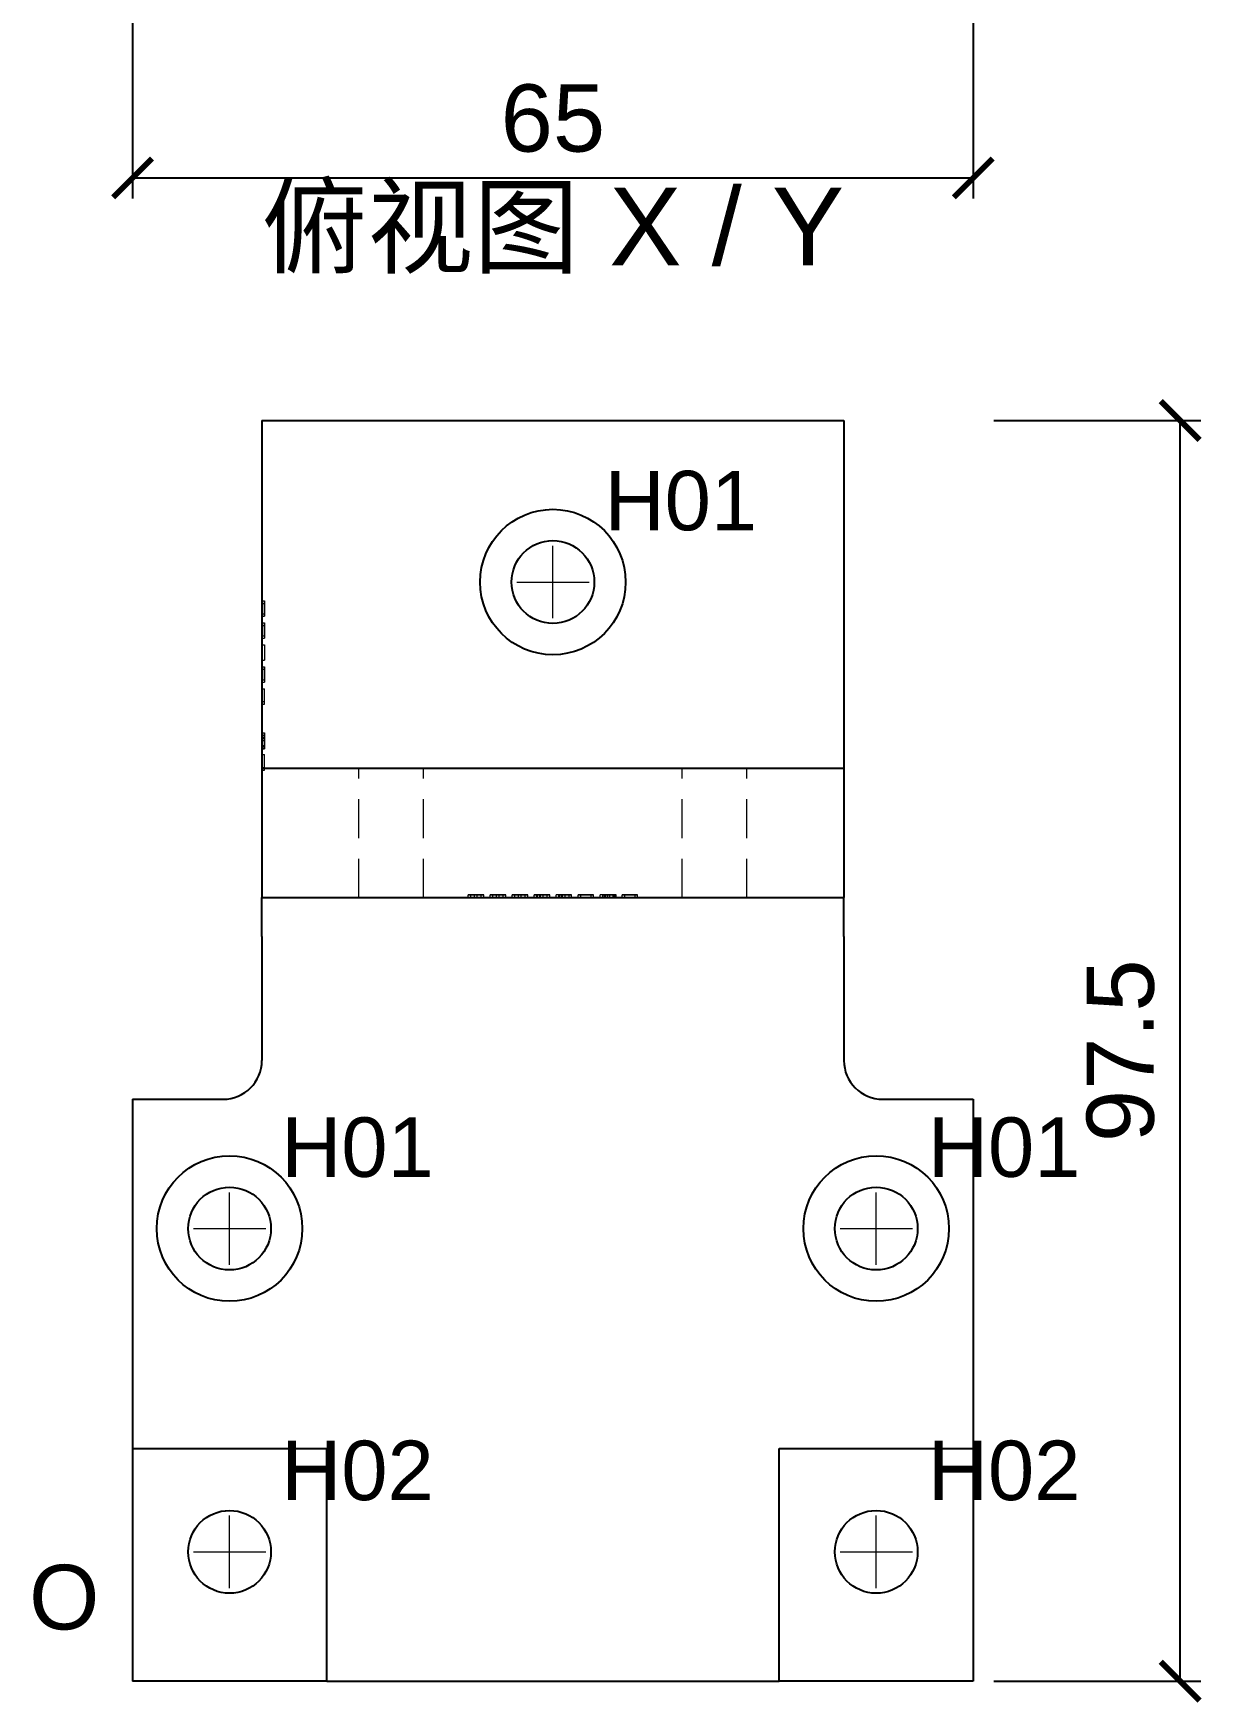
# Model space of a CAD drawing. Header units: millimetres. Extents: x 40 to 1358, y 134 to 546.
# Drawn here: x 281.8 to 372.2, y 133.6 to 262.7 of the extents above; entities that cross this region are included whole.
import ezdxf
from ezdxf.enums import TextEntityAlignment as Align

# ---------------------------------------------------------------- set-up
doc = ezdxf.new("R2010")
doc.units = ezdxf.units.MM
doc.linetypes.add('WP_HIDDEN', pattern=[2.3, 1.5, -0.8])
for name, color, linetype, lineweight in [('ANNOTATIONS', 7, 'CONTINUOUS', 18), ('DIMENSIONS', 7, 'CONTINUOUS', 18), ('HIDDEN', 7, 'WP_HIDDEN', 13), ('VISIBLE', 7, 'CONTINUOUS', 25)]:
    doc.layers.add(name, color=color, linetype=linetype, lineweight=lineweight)
doc.styles.add('CJK', font='Arial Unicode.ttf')
doc.styles.add('OpenSansCondensed-Light', font='OpenSansCondensed-Light.ttf')
doc.dimstyles.new('EZDXF', dxfattribs={"dimtxt": 0.25, "dimasz": 0.175, "dimexe": 0.375, "dimexo": 0.125, "dimgap": 0.1, "dimtad": 1, "dimlfac": 100, "dimzin": 12, "dimdsep": 46, "dimtxsty": 'OpenSansCondensed-Light', "dimblk": 'ARCHTICK', "dimcen": 2.5, "dimazin": 3, "dimtfac": 0.5, "dimtmove": 2, "dimatfit": 3})

# ---------------------------------------------------------------- blocks, each defined once
blk = doc.blocks.new('_ARCHTICK')
at = {"color": 0, "linetype": 'BYBLOCK', "const_width": 0.15}
blk.add_lwpolyline([(-0.5, -0.5), (0.5, 0.5)], dxfattribs=at)

msp = doc.modelspace()

# ---------------------------------------------------------------- linework, layer by layer
at = {"layer": 'ANNOTATIONS'}
for p, q in [((322, 217.45), (322, 223.05)), ((319.2, 220.25), (324.8, 220.25)), ((297, 167.45), (297, 173.05)), ((347, 167.45), (347, 173.05)), ((294.2, 170.25), (299.8, 170.25)), ((344.2, 170.25), (349.8, 170.25)), ((297, 142.45), (297, 148.05)), ((347, 142.45), (347, 148.05)), ((294.2, 145.25), (299.8, 145.25)), ((344.2, 145.25), (349.8, 145.25))]:
    msp.add_line(p, q, dxfattribs=at)
at = {"layer": 'HIDDEN', "ltscale": 2}
for p, q in [((299.5, 232.75), (299.5, 183.25)), ((344.5, 183.25), (344.5, 232.75)), ((299.5, 217.6), (299.5, 218.8)), ((299.5, 217.8), (299.5, 218.8)), ((299.5, 218.8), (299.7, 218.8)), ((299.5, 218.6), (299.5, 217.6)), ((299.5, 218.6), (299.7, 218.6)), ((299.7, 218.8), (299.7, 217.6)), ((299.7, 217.8), (299.7, 218.8)), ((299.7, 217.6), (299.7, 218.6)), ((299.5, 217.8), (299.7, 217.8)), ((299.5, 217.6), (299.7, 217.6)), ((299.5, 217.1), (299.5, 215.9)), ((299.5, 217.1), (299.5, 216.1)), ((299.5, 217.1), (299.7, 217.1)), ((299.5, 215.9), (299.5, 216.9)), ((299.5, 216.9), (299.7, 216.9)), ((299.7, 217.1), (299.7, 215.9)), ((299.7, 216.1), (299.7, 217.1)), ((299.7, 216.9), (299.7, 215.9)), ((299.5, 216.1), (299.7, 216.1)), ((299.5, 215.9), (299.7, 215.9)), ((299.5, 215.4), (299.5, 214.2)), ((299.5, 215.4), (299.7, 215.4)), ((299.7, 215.4), (299.7, 214.2)), ((299.5, 214.2), (299.7, 214.2)), ((299.5, 213.7), (299.5, 212.5)), ((299.5, 213.7), (299.5, 212.7)), ((299.5, 213.7), (299.7, 213.7)), ((299.5, 212.5), (299.5, 213.5)), ((299.5, 213.5), (299.7, 213.5)), ((299.7, 213.7), (299.7, 212.5)), ((299.7, 212.7), (299.7, 213.7)), ((299.7, 213.5), (299.7, 212.5)), ((299.5, 212.7), (299.7, 212.7)), ((299.5, 212.5), (299.7, 212.5)), ((299.5, 210.8), (299.5, 212)), ((299.5, 211), (299.5, 212)), ((299.5, 212), (299.7, 212)), ((299.7, 210.8), (299.7, 212)), ((299.7, 211), (299.7, 212)), ((299.5, 211), (299.7, 211)), ((299.5, 210.8), (299.7, 210.8)), ((299.5, 207.4), (299.5, 208.6)), ((299.5, 208.6), (299.5, 208.4)), ((299.5, 208.6), (299.7, 208.6)), ((299.5, 208.4), (299.5, 208.25207)), ((299.5, 208.4), (299.7, 208.4)), ((299.5, 208.4), (299.5, 207.6)), ((299.5, 208.23152), (299.5, 208.4)), ((299.5, 208.25207), (299.5, 207.52458)), ((299.5, 208.25207), (299.7, 208.25207)), ((299.5, 208.23152), (299.7, 208.23152)), ((299.5, 208.17542), (299.5, 208.23152)), ((299.5, 208.14793), (299.5, 208.17542)), ((299.5, 208.17542), (299.7, 208.17542)), ((299.5, 208.14793), (299.7, 208.14793)), ((299.5, 207.6), (299.5, 208.14793)), ((299.5, 208.00793), (299.5, 207.36073)), ((299.5, 208.00793), (299.5, 207.4)), ((299.5, 208.00793), (299.7, 208.00793)), ((299.7, 208.6), (299.7, 207.4)), ((299.7, 208.4), (299.7, 208.6)), ((299.7, 208.25207), (299.7, 208.4)), ((299.7, 207.6), (299.7, 208.4)), ((299.7, 208.4), (299.7, 208.23152)), ((299.7, 207.52458), (299.7, 208.25207)), ((299.7, 208.23152), (299.7, 208.17542)), ((299.7, 208.17542), (299.7, 208.14793)), ((299.7, 208.14793), (299.7, 207.6)), ((299.7, 208.00793), (299.7, 207.36073)), ((299.7, 207.4), (299.7, 208.00793)), ((299.5, 207.6), (299.7, 207.6)), ((299.5, 207.52458), (299.5, 207.36073)), ((299.5, 207.52458), (299.7, 207.52458)), ((299.5, 207.4), (299.7, 207.4)), ((299.5, 207.36073), (299.7, 207.36073)), ((299.5, 205.7), (299.5, 206.9)), ((299.5, 205.9), (299.5, 206.9)), ((299.5, 206.9), (299.7, 206.9)), ((299.7, 207.36073), (299.7, 207.52458)), ((299.7, 205.7), (299.7, 206.9)), ((299.7, 205.9), (299.7, 206.9)), ((299.5, 205.9), (299.7, 205.9)), ((299.5, 205.7), (299.7, 205.7)), ((307, 195.85), (307, 205.85)), ((312, 195.85), (312, 205.85)), ((332, 195.85), (332, 205.85)), ((337, 195.85), (337, 205.85)), ((316.65, 196.05), (315.45, 196.05)), ((315.45, 195.85), (315.45, 196.05)), ((315.45, 196.05), (315.95, 196.05)), ((316.45, 196.05), (315.45, 196.05)), ((316.65, 195.85), (315.45, 195.85)), ((315.45, 195.85), (315.95, 195.85)), ((315.45, 195.85), (316.45, 195.85)), ((316.65, 196.05), (315.65, 196.05)), ((315.65, 195.85), (315.65, 196.05)), ((315.65, 196.05), (316.45, 196.05)), ((316.65, 195.85), (315.65, 195.85)), ((315.65, 195.85), (316.45, 195.85)), ((315.95, 195.85), (315.95, 196.05)), ((316.15, 195.85), (316.15, 196.05)), ((316.15, 196.05), (316.65, 196.05)), ((316.15, 195.85), (316.65, 195.85)), ((316.45, 195.85), (316.45, 196.05)), ((316.65, 195.85), (316.65, 196.05)), ((318.35, 196.05), (317.15, 196.05)), ((317.15, 195.85), (317.15, 196.05)), ((317.15, 196.05), (317.35, 196.05)), ((317.15, 196.05), (317.65, 196.05)), ((317.15, 196.05), (318.15, 196.05)), ((318.35, 195.85), (317.15, 195.85)), ((317.15, 195.85), (317.35, 195.85)), ((317.15, 195.85), (317.65, 195.85)), ((317.15, 195.85), (318.15, 195.85)), ((317.35, 195.85), (317.35, 196.05)), ((317.35, 196.05), (318.15, 196.05)), ((318.35, 196.05), (317.35, 196.05)), ((317.35, 195.85), (318.15, 195.85)), ((318.35, 195.85), (317.35, 195.85)), ((317.65, 195.85), (317.65, 196.05)), ((317.85, 195.85), (317.85, 196.05)), ((317.85, 196.05), (318.35, 196.05)), ((317.85, 195.85), (318.35, 195.85)), ((318.15, 195.85), (318.15, 196.05)), ((318.15, 196.05), (318.35, 196.05)), ((318.15, 195.85), (318.35, 195.85)), ((318.35, 195.85), (318.35, 196.05)), ((318.85, 195.85), (318.85, 196.05)), ((318.85, 196.05), (319.05, 196.05)), ((320.05, 196.05), (318.85, 196.05)), ((319.35, 196.05), (318.85, 196.05)), ((318.85, 196.05), (319.85, 196.05)), ((320.05, 195.85), (318.85, 195.85)), ((318.85, 195.85), (319.05, 195.85)), ((319.35, 195.85), (318.85, 195.85)), ((318.85, 195.85), (319.85, 195.85)), ((319.05, 195.85), (319.05, 196.05)), ((319.05, 196.05), (319.85, 196.05)), ((320.05, 196.05), (319.05, 196.05)), ((319.05, 195.85), (319.85, 195.85)), ((320.05, 195.85), (319.05, 195.85)), ((319.55, 196.05), (319.35, 196.05)), ((319.35, 195.85), (319.35, 196.05)), ((319.55, 195.85), (319.35, 195.85)), ((319.55, 195.85), (319.55, 196.05)), ((320.05, 196.05), (319.55, 196.05)), ((320.05, 195.85), (319.55, 195.85)), ((319.85, 195.85), (319.85, 196.05)), ((319.85, 196.05), (320.05, 196.05)), ((319.85, 195.85), (320.05, 195.85)), ((320.05, 195.85), (320.05, 196.05)), ((320.55, 195.85), (320.55, 196.05)), ((320.55, 196.05), (321.75, 196.05)), ((321.05, 196.05), (320.55, 196.05)), ((321.55, 196.05), (320.55, 196.05)), ((321.05, 195.85), (320.55, 195.85)), ((320.55, 195.85), (321.75, 195.85)), ((320.55, 195.85), (321.55, 195.85)), ((321.55, 196.05), (320.75, 196.05)), ((320.75, 195.85), (320.75, 196.05)), ((320.75, 196.05), (321.05, 196.05)), ((321.75, 196.05), (320.75, 196.05)), ((321.55, 195.85), (320.75, 195.85)), ((320.75, 195.85), (321.05, 195.85)), ((321.75, 195.85), (320.75, 195.85)), ((320.81132, 195.85), (320.81132, 196.05)), ((320.81132, 196.05), (321.25, 196.05)), ((320.97774, 196.05), (320.81132, 196.05)), ((320.97774, 195.85), (320.81132, 195.85)), ((320.81132, 195.85), (321.25, 195.85)), ((320.97774, 195.85), (320.97774, 196.05)), ((321.05, 196.05), (320.97774, 196.05)), ((321.05, 195.85), (320.97774, 195.85)), ((321.25, 196.05), (321.05, 196.05)), ((321.05, 195.85), (321.05, 196.05)), ((321.25, 195.85), (321.05, 195.85)), ((321.25, 195.85), (321.25, 196.05)), ((321.75, 196.05), (321.25, 196.05)), ((321.25, 196.05), (321.55, 196.05)), ((321.75, 195.85), (321.25, 195.85)), ((321.25, 195.85), (321.55, 195.85)), ((321.55, 195.85), (321.55, 196.05)), ((321.75, 195.85), (321.75, 196.05)), ((322.25, 195.85), (322.25, 196.05)), ((323.45, 196.05), (322.25, 196.05)), ((323.25, 196.05), (322.25, 196.05)), ((322.25, 195.85), (323.45, 195.85)), ((322.25, 195.85), (323.25, 195.85)), ((322.45, 195.85), (322.45, 196.05)), ((322.45, 196.05), (323.45, 196.05)), ((323.25, 196.05), (322.45, 196.05)), ((322.45, 196.05), (322.75, 196.05)), ((323.45, 195.85), (322.45, 195.85)), ((323.25, 195.85), (322.45, 195.85)), ((322.45, 195.85), (322.75, 195.85)), ((322.51132, 195.85), (322.51132, 196.05)), ((322.51132, 196.05), (322.95, 196.05)), ((322.67774, 196.05), (322.51132, 196.05)), ((322.67774, 195.85), (322.51132, 195.85)), ((322.51132, 195.85), (322.95, 195.85)), ((322.67774, 195.85), (322.67774, 196.05)), ((322.75, 196.05), (322.67774, 196.05)), ((322.75, 195.85), (322.67774, 195.85)), ((322.75, 195.85), (322.75, 196.05)), ((322.95, 195.85), (322.95, 196.05)), ((322.95, 196.05), (323.25, 196.05)), ((322.95, 195.85), (323.25, 195.85)), ((323.25, 195.85), (323.25, 196.05)), ((323.45, 195.85), (323.45, 196.05)), ((323.95, 195.85), (323.95, 196.05)), ((323.95, 196.05), (325.15, 196.05)), ((324.95, 196.05), (323.95, 196.05)), ((325.15, 195.85), (323.95, 195.85)), ((323.95, 195.85), (324.95, 195.85)), ((325.15, 196.05), (324.15, 196.05)), ((324.15, 195.85), (324.15, 196.05)), ((324.15, 196.05), (324.95, 196.05)), ((325.15, 195.85), (324.15, 195.85)), ((324.15, 195.85), (324.95, 195.85)), ((324.95, 195.85), (324.95, 196.05)), ((325.15, 196.05), (324.95, 196.05)), ((325.15, 195.85), (324.95, 195.85)), ((325.15, 195.85), (325.15, 196.05)), ((326.85, 196.05), (325.65, 196.05)), ((325.65, 195.85), (325.65, 196.05)), ((326.65, 196.05), (325.65, 196.05)), ((325.85, 196.05), (325.65, 196.05)), ((326.85, 195.85), (325.65, 195.85)), ((325.65, 195.85), (326.65, 195.85)), ((325.85, 195.85), (325.65, 195.85)), ((326.85, 196.05), (325.85, 196.05)), ((325.85, 195.85), (325.85, 196.05)), ((325.99793, 196.05), (325.85, 196.05)), ((325.85, 196.05), (326.65, 196.05)), ((325.85, 196.05), (326.01848, 196.05)), ((326.85, 195.85), (325.85, 195.85)), ((325.99793, 195.85), (325.85, 195.85)), ((325.85, 195.85), (326.65, 195.85)), ((325.85, 195.85), (326.01848, 195.85)), ((326.72542, 196.05), (325.99793, 196.05)), ((325.99793, 195.85), (325.99793, 196.05)), ((326.72542, 195.85), (325.99793, 195.85)), ((326.01848, 196.05), (326.07458, 196.05)), ((326.01848, 195.85), (326.01848, 196.05)), ((326.01848, 195.85), (326.07458, 195.85)), ((326.07458, 196.05), (326.10207, 196.05)), ((326.07458, 195.85), (326.07458, 196.05)), ((326.07458, 195.85), (326.10207, 195.85)), ((326.1, 195.85), (326.1, 196.05)), ((326.1, 196.05), (326.4, 196.05)), ((326.1, 195.85), (326.4, 195.85)), ((326.10207, 196.05), (326.65, 196.05)), ((326.10207, 195.85), (326.10207, 196.05)), ((326.10207, 195.85), (326.65, 195.85)), ((326.24207, 195.85), (326.24207, 196.05)), ((326.24207, 196.05), (326.88927, 196.05)), ((326.85, 196.05), (326.24207, 196.05)), ((326.24207, 195.85), (326.88927, 195.85)), ((326.85, 195.85), (326.24207, 195.85)), ((326.4, 195.85), (326.4, 196.05)), ((326.65, 195.85), (326.65, 196.05)), ((326.88927, 196.05), (326.72542, 196.05)), ((326.72542, 195.85), (326.72542, 196.05)), ((326.88927, 195.85), (326.72542, 195.85)), ((326.85, 195.85), (326.85, 196.05)), ((326.88927, 195.85), (326.88927, 196.05)), ((327.35, 195.85), (327.35, 196.05)), ((327.35, 196.05), (328.55, 196.05)), ((328.35, 196.05), (327.35, 196.05)), ((328.55, 195.85), (327.35, 195.85)), ((327.35, 195.85), (328.35, 195.85)), ((328.55, 196.05), (327.55, 196.05)), ((327.55, 195.85), (327.55, 196.05)), ((328.55, 195.85), (327.55, 195.85)), ((328.35, 195.85), (328.35, 196.05)), ((328.55, 195.85), (328.55, 196.05)), ((289.5, 180.25), (289.5, 135.25)), ((354.5, 180.25), (354.5, 135.25)), ((354.5, 135.25), (289.5, 135.25))]:
    msp.add_line(p, q, dxfattribs=at)
for points in [[(309.5, 205.85), (309.22009, 205.85), (308.9437, 205.85), (308.6743, 205.85), (308.41529, 205.85), (308.16992, 205.85), (307.94128, 205.85), (307.73223, 205.85), (307.54542, 205.85), (307.38319, 205.85), (307.24758, 205.85), (307.14029, 205.85), (307.06268, 205.85), (307.01572, 205.85), (307, 205.85)], [(307, 205.85), (307.06268, 205.85), (307.24758, 205.85), (307.54542, 205.85), (307.94128, 205.85), (308.41529, 205.85), (308.9437, 205.85), (309.5, 205.85), (310.0563, 205.85), (310.58471, 205.85), (311.05872, 205.85), (311.45458, 205.85), (311.75242, 205.85), (311.93732, 205.85), (312, 205.85)], [(312, 205.85), (311.98428, 205.85), (311.93732, 205.85), (311.85971, 205.85), (311.75242, 205.85), (311.61681, 205.85), (311.45458, 205.85), (311.26777, 205.85), (311.05872, 205.85), (310.83008, 205.85), (310.58471, 205.85), (310.3257, 205.85), (310.0563, 205.85), (309.77991, 205.85), (309.5, 205.85)], [(334.5, 205.85), (334.22009, 205.85), (333.9437, 205.85), (333.6743, 205.85), (333.41529, 205.85), (333.16992, 205.85), (332.94128, 205.85), (332.73223, 205.85), (332.54542, 205.85), (332.38319, 205.85), (332.24758, 205.85), (332.14029, 205.85), (332.06268, 205.85), (332.01572, 205.85), (332, 205.85)], [(332, 205.85), (332.06268, 205.85), (332.24758, 205.85), (332.54542, 205.85), (332.94128, 205.85), (333.41529, 205.85), (333.9437, 205.85), (334.5, 205.85), (335.0563, 205.85), (335.58471, 205.85), (336.05872, 205.85), (336.45458, 205.85), (336.75242, 205.85), (336.93732, 205.85), (337, 205.85)], [(337, 205.85), (336.98428, 205.85), (336.93732, 205.85), (336.85971, 205.85), (336.75242, 205.85), (336.61681, 205.85), (336.45458, 205.85), (336.26777, 205.85), (336.05872, 205.85), (335.83008, 205.85), (335.58471, 205.85), (335.3257, 205.85), (335.0563, 205.85), (334.77991, 205.85), (334.5, 205.85)], [(309.5, 195.85), (309.22009, 195.85), (308.9437, 195.85), (308.6743, 195.85), (308.41529, 195.85), (308.16992, 195.85), (307.94128, 195.85), (307.73223, 195.85), (307.54542, 195.85), (307.38319, 195.85), (307.24758, 195.85), (307.14029, 195.85), (307.06268, 195.85), (307.01572, 195.85), (307, 195.85)], [(307, 195.85), (307.06268, 195.85), (307.24758, 195.85), (307.54542, 195.85), (307.94128, 195.85), (308.41529, 195.85), (308.9437, 195.85), (309.5, 195.85), (310.0563, 195.85), (310.58471, 195.85), (311.05872, 195.85), (311.45458, 195.85), (311.75242, 195.85), (311.93732, 195.85), (312, 195.85)], [(312, 195.85), (311.98428, 195.85), (311.93732, 195.85), (311.85971, 195.85), (311.75242, 195.85), (311.61681, 195.85), (311.45458, 195.85), (311.26777, 195.85), (311.05872, 195.85), (310.83008, 195.85), (310.58471, 195.85), (310.3257, 195.85), (310.0563, 195.85), (309.77991, 195.85), (309.5, 195.85)], [(334.5, 195.85), (334.22009, 195.85), (333.9437, 195.85), (333.6743, 195.85), (333.41529, 195.85), (333.16992, 195.85), (332.94128, 195.85), (332.73223, 195.85), (332.54542, 195.85), (332.38319, 195.85), (332.24758, 195.85), (332.14029, 195.85), (332.06268, 195.85), (332.01572, 195.85), (332, 195.85)], [(332, 195.85), (332.06268, 195.85), (332.24758, 195.85), (332.54542, 195.85), (332.94128, 195.85), (333.41529, 195.85), (333.9437, 195.85), (334.5, 195.85), (335.0563, 195.85), (335.58471, 195.85), (336.05872, 195.85), (336.45458, 195.85), (336.75242, 195.85), (336.93732, 195.85), (337, 195.85)], [(337, 195.85), (336.98428, 195.85), (336.93732, 195.85), (336.85971, 195.85), (336.75242, 195.85), (336.61681, 195.85), (336.45458, 195.85), (336.26777, 195.85), (336.05872, 195.85), (335.83008, 195.85), (335.58471, 195.85), (335.3257, 195.85), (335.0563, 195.85), (334.77991, 195.85), (334.5, 195.85)]]:
    msp.add_lwpolyline(points, dxfattribs=at)
at = {"layer": 'VISIBLE'}
for p, q in [((299.5, 232.75), (299.5, 205.85)), ((299.5, 232.75), (344.5, 232.75)), ((344.5, 232.75), (344.5, 205.85)), ((299.5, 205.85), (299.5, 195.85)), ((299.5, 205.85), (344.5, 205.85)), ((344.5, 205.85), (344.5, 195.85)), ((299.5, 195.85), (344.5, 195.85)), ((299.5, 192.85), (299.5, 183.25)), ((344.5, 192.85), (344.5, 183.25)), ((289.5, 180.25), (296.5, 180.25)), ((289.5, 180.25), (289.5, 153.25)), ((347.5, 180.25), (354.5, 180.25)), ((354.5, 180.25), (354.5, 153.25)), ((289.5, 153.25), (304.51, 153.25)), ((289.5, 153.25), (289.5, 135.25)), ((304.51, 135.25), (304.51, 153.25)), ((339.5, 135.25), (339.5, 153.25)), ((339.5, 153.25), (354.5, 153.25)), ((354.5, 153.25), (354.5, 135.25)), ((304.51, 135.25), (289.5, 135.25)), ((304.51, 135.25), (339.5, 135.25)), ((354.5, 135.25), (339.5, 135.25))]:
    msp.add_line(p, q, dxfattribs=at)
for points in [[(299.5, 192.85), (299.5, 193.18589), (299.5, 193.51756), (299.5, 193.84084), (299.5, 194.15165), (299.5, 194.4461), (299.5, 194.72047), (299.5, 194.97132), (299.5, 195.19549), (299.5, 195.39017), (299.5, 195.55291), (299.5, 195.68165), (299.5, 195.77478), (299.5, 195.83114), (299.5, 195.85)], [(344.5, 192.85), (344.5, 193.18589), (344.5, 193.51756), (344.5, 193.84084), (344.5, 194.15165), (344.5, 194.4461), (344.5, 194.72047), (344.5, 194.97132), (344.5, 195.19549), (344.5, 195.39017), (344.5, 195.55291), (344.5, 195.68165), (344.5, 195.77478), (344.5, 195.83114), (344.5, 195.85)]]:
    msp.add_lwpolyline(points, dxfattribs=at)
for centre, radius in [((322, 220.25), 5.625), ((322, 220.25), 3.2), ((297, 170.25), 5.625), ((347, 170.25), 5.625), ((297, 170.25), 3.2), ((347, 170.25), 3.2), ((297, 145.25), 3.2), ((347, 145.25), 3.2)]:
    msp.add_circle(centre, radius, dxfattribs=at)
for centre, start, end in [((296.5, 183.25), 270, 0), ((347.5, 183.25), 180, 270)]:
    msp.add_arc(centre, 3, start, end, dxfattribs=at)

# ---------------------------------------------------------------- texts
at = {"layer": 'ANNOTATIONS', "style": 'CJK'}
msp.add_text('俯视图 X / Y', height=6, dxfattribs=at).set_placement((322, 244.75), align=Align.CENTER)
for s, height, p in [('H01', 4.6, (326, 224.25)), ('H01', 4.6, (301, 174.25)), ('H01', 4.6, (351, 174.25)), ('H02', 4.6, (301, 149.25)), ('H02', 4.6, (351, 149.25)), ('O', 5, (281.5, 139.25))]:
    msp.add_text(s, height=height, dxfattribs=at).set_placement(p)

# ---------------------------------------------------------------- dimensions: what is measured, and where the dimension line sits
at = {"layer": 'DIMENSIONS'}
msp.add_linear_dim(base=(289.5, 251.5), p1=(289.5, 267.5), p2=(354.5, 267.5), dimstyle='EZDXF', override={"dimtxt": 5.2, "dimasz": 3, "dimexe": 1.6, "dimexo": 1.6, "dimgap": 2, "dimdec": 4, "dimlfac": 1, "dimzin": 8, "dimtxsty": 'CJK', "dimclrd": 7, "dimclre": 7, "dimclrt": 7}, dxfattribs=at).render()
msp.add_linear_dim(base=(370.5, 135.25), p1=(354.5, 135.25), p2=(354.5, 232.75), angle=90, dimstyle='EZDXF', override={"dimtxt": 5.2, "dimasz": 3, "dimexe": 1.6, "dimexo": 1.6, "dimgap": 2, "dimdec": 4, "dimlfac": 1, "dimzin": 8, "dimtxsty": 'CJK', "dimclrd": 7, "dimclre": 7, "dimclrt": 7}, dxfattribs=at).render()

doc.saveas('drawing.dxf')
